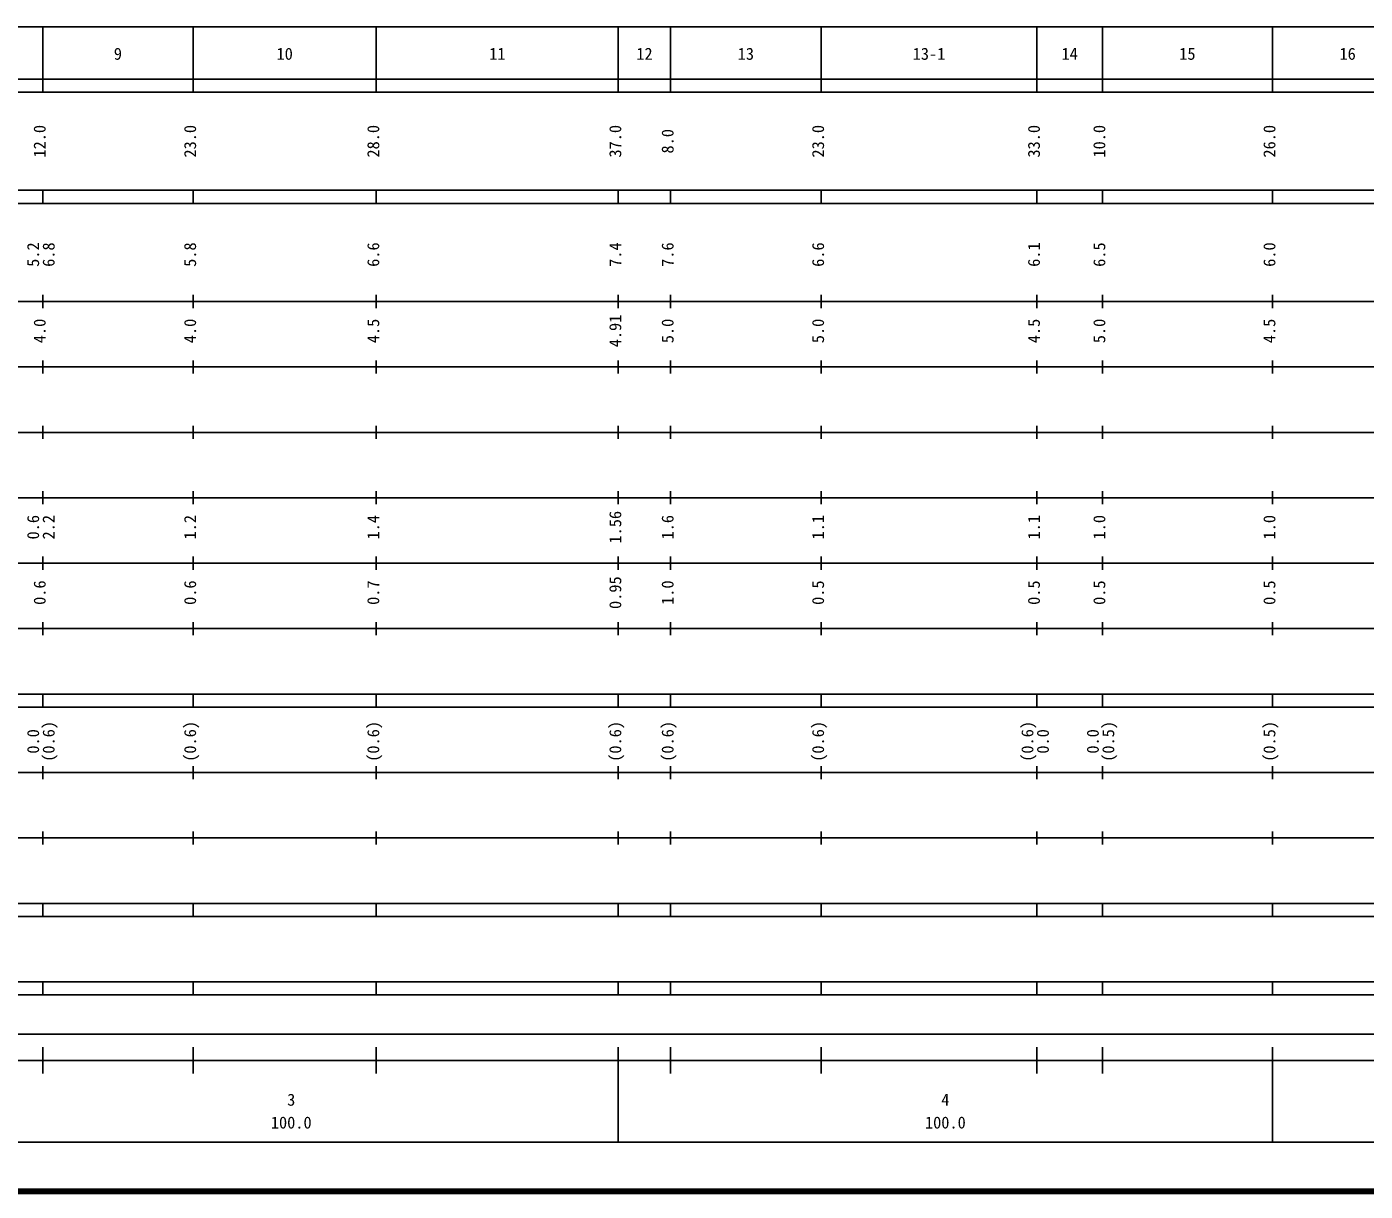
# Model space of a CAD drawing. Units: millimetres on the paper, enlarged 1000 times. Extents: x 40000 to 680000, y 20000 to 380000.
# Drawn here: x 277569 to 482189, y 20000 to 198000 of the extents above; entities that cross this region are included whole.
import ezdxf
from ezdxf.enums import TextEntityAlignment as Align

# ---------------------------------------------------------------- set-up
doc = ezdxf.new("R2010")
doc.units = ezdxf.units.MM
doc.header["$LTSCALE"] = 1000
doc.layers.add('M-TTL', color=2, linetype='Continuous', lineweight=140)
doc.layers.add('M-TTL-BAND', color=7, linetype='Continuous', lineweight=25)
doc.styles.add('ＭＳ ゴシック', font='')
doc.styles.get('ＭＳ ゴシック').set_extended_font_data('MS Gothic')

msp = doc.modelspace()

# ---------------------------------------------------------------- linework, layer by layer
at = {"layer": 'M-TTL'}
msp.add_line((40000, 20000), (680000, 20000), dxfattribs=at)
at = {"layer": 'M-TTL-BAND'}
for p, q in [((68000, 198000), (579000, 198000)), ((280000, 188000), (280000, 198000)), ((303000, 188000), (303000, 198000)), ((331000, 188000), (331000, 198000)), ((368000, 188000), (368000, 198000)), ((376000, 188000), (376000, 198000)), ((399000, 188000), (399000, 198000)), ((432000, 188000), (432000, 198000)), ((442000, 188000), (442000, 198000)), ((468000, 188000), (468000, 198000)), ((40000, 190000), (579000, 190000)), ((40000, 188000), (579000, 188000)), ((40000, 173000), (579000, 173000)), ((280000, 171000), (280000, 173000)), ((303000, 171000), (303000, 173000)), ((331000, 171000), (331000, 173000)), ((368000, 171000), (368000, 173000)), ((376000, 171000), (376000, 173000)), ((399000, 171000), (399000, 173000)), ((432000, 171000), (432000, 173000)), ((442000, 171000), (442000, 173000)), ((468000, 171000), (468000, 173000)), ((40000, 171000), (579000, 171000)), ((40000, 156000), (579000, 156000)), ((280000, 155000), (280000, 157000)), ((303000, 155000), (303000, 157000)), ((331000, 155000), (331000, 157000)), ((368000, 155000), (368000, 157000)), ((376000, 155000), (376000, 157000)), ((399000, 155000), (399000, 157000)), ((432000, 155000), (432000, 157000)), ((442000, 155000), (442000, 157000)), ((468000, 155000), (468000, 157000)), ((46000, 146000), (579000, 146000)), ((280000, 145000), (280000, 147000)), ((303000, 145000), (303000, 147000)), ((331000, 145000), (331000, 147000)), ((368000, 145000), (368000, 147000)), ((376000, 145000), (376000, 147000)), ((399000, 145000), (399000, 147000)), ((432000, 145000), (432000, 147000)), ((442000, 145000), (442000, 147000)), ((468000, 145000), (468000, 147000)), ((52000, 136000), (579000, 136000)), ((280000, 135000), (280000, 137000)), ((303000, 135000), (303000, 137000)), ((331000, 135000), (331000, 137000)), ((368000, 135000), (368000, 137000)), ((376000, 135000), (376000, 137000)), ((399000, 135000), (399000, 137000)), ((432000, 135000), (432000, 137000)), ((442000, 135000), (442000, 137000)), ((468000, 135000), (468000, 137000)), ((280000, 125000), (280000, 127000)), ((303000, 125000), (303000, 127000)), ((331000, 125000), (331000, 127000)), ((368000, 125000), (368000, 127000)), ((376000, 125000), (376000, 127000)), ((399000, 125000), (399000, 127000)), ((432000, 125000), (432000, 127000)), ((442000, 125000), (442000, 127000)), ((468000, 125000), (468000, 127000)), ((46000, 126000), (579000, 126000)), ((280000, 115000), (280000, 117000)), ((303000, 115000), (303000, 117000)), ((331000, 115000), (331000, 117000)), ((368000, 115000), (368000, 117000)), ((376000, 115000), (376000, 117000)), ((399000, 115000), (399000, 117000)), ((432000, 115000), (432000, 117000)), ((442000, 115000), (442000, 117000)), ((468000, 115000), (468000, 117000)), ((52000, 116000), (579000, 116000)), ((280000, 105000), (280000, 107000)), ((303000, 105000), (303000, 107000)), ((331000, 105000), (331000, 107000)), ((368000, 105000), (368000, 107000)), ((376000, 105000), (376000, 107000)), ((399000, 105000), (399000, 107000)), ((432000, 105000), (432000, 107000)), ((442000, 105000), (442000, 107000)), ((468000, 105000), (468000, 107000)), ((46000, 106000), (579000, 106000)), ((40000, 96000), (579000, 96000)), ((280000, 94000), (280000, 96000)), ((303000, 94000), (303000, 96000)), ((331000, 94000), (331000, 96000)), ((368000, 94000), (368000, 96000)), ((376000, 94000), (376000, 96000)), ((399000, 94000), (399000, 96000)), ((432000, 94000), (432000, 96000)), ((442000, 94000), (442000, 96000)), ((468000, 94000), (468000, 96000)), ((40000, 94000), (579000, 94000)), ((49000, 84000), (579000, 84000)), ((280000, 83000), (280000, 85000)), ((303000, 83000), (303000, 85000)), ((331000, 83000), (331000, 85000)), ((368000, 83000), (368000, 85000)), ((376000, 83000), (376000, 85000)), ((399000, 83000), (399000, 85000)), ((432000, 83000), (432000, 85000)), ((442000, 83000), (442000, 85000)), ((468000, 83000), (468000, 85000)), ((40000, 74000), (579000, 74000)), ((280000, 73000), (280000, 75000)), ((303000, 73000), (303000, 75000)), ((331000, 73000), (331000, 75000)), ((368000, 73000), (368000, 75000)), ((376000, 73000), (376000, 75000)), ((399000, 73000), (399000, 75000)), ((432000, 73000), (432000, 75000)), ((442000, 73000), (442000, 75000)), ((468000, 73000), (468000, 75000)), ((40000, 64000), (579000, 64000)), ((280000, 62000), (280000, 64000)), ((303000, 62000), (303000, 64000)), ((331000, 62000), (331000, 64000)), ((368000, 62000), (368000, 64000)), ((376000, 62000), (376000, 64000)), ((399000, 62000), (399000, 64000)), ((432000, 62000), (432000, 64000)), ((442000, 62000), (442000, 64000)), ((468000, 62000), (468000, 64000)), ((40000, 62000), (579000, 62000)), ((40000, 52000), (579000, 52000)), ((280000, 50000), (280000, 52000)), ((303000, 50000), (303000, 52000)), ((331000, 50000), (331000, 52000)), ((368000, 50000), (368000, 52000)), ((376000, 50000), (376000, 52000)), ((399000, 50000), (399000, 52000)), ((432000, 50000), (432000, 52000)), ((442000, 50000), (442000, 52000)), ((468000, 50000), (468000, 52000)), ((40000, 50000), (579000, 50000)), ((71000, 44000), (565000, 44000)), ((280000, 38000), (280000, 42000)), ((303000, 38000), (303000, 42000)), ((331000, 38000), (331000, 42000)), ((368000, 27500), (368000, 42000)), ((376000, 38000), (376000, 42000)), ((399000, 38000), (399000, 42000)), ((432000, 38000), (432000, 42000)), ((442000, 38000), (442000, 42000)), ((468000, 27500), (468000, 42000)), ((40000, 40000), (579000, 40000)), ((68000, 27500), (579000, 27500))]:
    msp.add_line(p, q, dxfattribs=at)

# ---------------------------------------------------------------- texts
at = {"layer": 'M-TTL-BAND', "style": 'ＭＳ ゴシック'}
for s, p in [('9', (291500, 192405)), ('10', (317000, 192405)), ('11', (349500, 192405)), ('12', (372000, 192405)), ('13', (387500, 192405)), ('13-1', (415500, 192405)), ('14', (437000, 192405)), ('15', (455000, 192405)), ('16', (479500, 192405)), ('3', (318000, 32523)), ('4', (418000, 32523)), ('100.0', (318000, 29033)), ('100.0', (418000, 29033))]:
    msp.add_text(s, height=1833, dxfattribs=at).set_placement(p, align=Align.BOTTOM_CENTER)
for s, p in [('12.0', (281000, 180500)), ('23.0', (304000, 180500)), ('28.0', (332000, 180500)), ('37.0', (369000, 180500)), ('8.0', (377000, 180500)), ('23.0', (400000, 180500)), ('33.0', (433000, 180500)), ('10.0', (443000, 180500)), ('26.0', (469000, 180500)), ('5.2', (280000, 163174)), ('6.8', (282370, 163174)), ('5.8', (304000, 163174)), ('6.6', (332000, 163174)), ('7.4', (369000, 163174)), ('7.6', (377000, 163174)), ('6.6', (400000, 163174)), ('6.1', (433000, 163174)), ('6.5', (443000, 163174)), ('6.0', (469000, 163174)), ('4.91', (369000, 151500)), ('4.0', (281000, 151500)), ('4.0', (304000, 151500)), ('4.5', (332000, 151500)), ('5.0', (377000, 151500)), ('5.0', (400000, 151500)), ('4.5', (433000, 151500)), ('5.0', (443000, 151500)), ('4.5', (469000, 151500)), ('0.6', (280000, 121500)), ('2.2', (282370, 121500)), ('1.2', (304000, 121500)), ('1.4', (332000, 121500)), ('1.56', (369000, 121500)), ('1.6', (377000, 121500)), ('1.1', (400000, 121500)), ('1.1', (433000, 121500)), ('1.0', (443000, 121500)), ('1.0', (469000, 121500)), ('0.6', (281000, 111500)), ('0.6', (304000, 111500)), ('0.7', (332000, 111500)), ('0.95', (369000, 111500)), ('1.0', (377000, 111500)), ('0.5', (400000, 111500)), ('0.5', (433000, 111500)), ('0.5', (443000, 111500)), ('0.5', (469000, 111500)), ('0.0', (280000, 88764)), ('(0.6)', (282370, 88764)), ('(0.6)', (304000, 88764)), ('(0.6)', (332000, 88764)), ('(0.6)', (369000, 88764)), ('(0.6)', (377000, 88764)), ('(0.6)', (400000, 88764)), ('(0.6)', (432000, 88764)), ('0.0', (434370, 88764)), ('0.0', (442000, 88764)), ('(0.5)', (444370, 88764)), ('(0.5)', (469000, 88764))]:
    msp.add_text(s, height=1833, rotation=90, dxfattribs=at).set_placement(p, align=Align.BOTTOM_CENTER)

doc.saveas('drawing.dxf')
